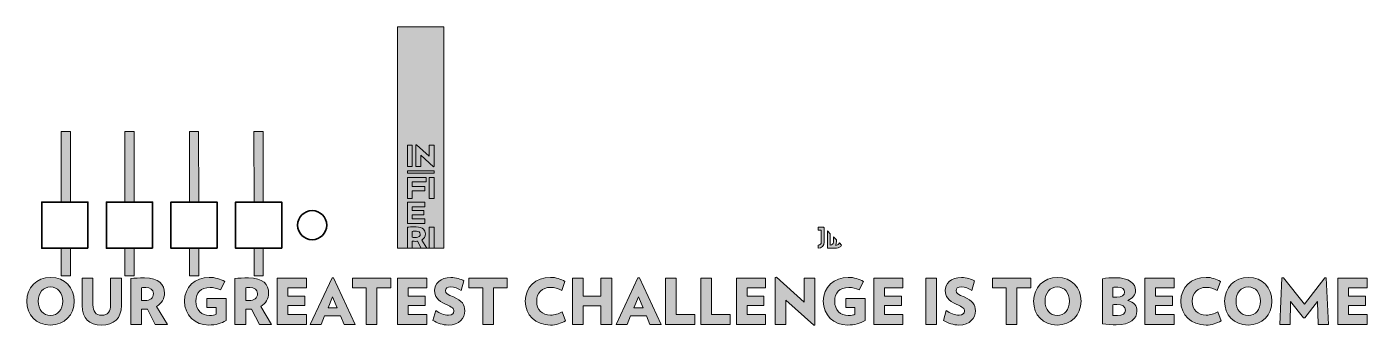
# Model space of a CAD drawing. Header units: inches. Extents: x -0.2 to 36.2, y -7.5 to 0.6.
import ezdxf

# ---------------------------------------------------------------- set-up
doc = ezdxf.new("R2010")
doc.units = ezdxf.units.IN
doc.header["$MEASUREMENT"] = 0
doc.layers.add('Layer 1', color=7, linetype='Continuous')

# ---------------------------------------------------------------- blocks, each defined once
blk = doc.blocks.new('block 2')
at = {"layer": 'Layer 1', "true_color": 0xffffff}
h = blk.add_hatch(color=7, dxfattribs=at)
h.dxf.hatch_style = 2
edge = h.paths.add_edge_path()
edge.add_spline(control_points=[(0.479, -7.459), (0.092, -7.459), (-0.156, -7.181), (-0.156, -6.813), (-0.156, -6.444), (0.104, -6.166), (0.491, -6.166), (0.878, -6.166), (1.127, -6.444), (1.127, -6.813), (1.127, -7.181), (0.866, -7.459), (0.479, -7.459)], knot_values=[0, 0, 0, 0, 1, 1, 1, 2, 2, 2, 3, 3, 3, 4, 4, 4, 4], degree=3, periodic=1)
edge = h.paths.add_edge_path()
edge.add_spline(control_points=[(0.485, -6.426), (0.286, -6.426), (0.153, -6.588), (0.153, -6.813), (0.153, -7.037), (0.286, -7.201), (0.485, -7.201), (0.683, -7.201), (0.816, -7.037), (0.816, -6.813), (0.816, -6.588), (0.683, -6.426), (0.485, -6.426)], knot_values=[0, 0, 0, 0, 1, 1, 1, 2, 2, 2, 3, 3, 3, 4, 4, 4, 4], degree=3, periodic=1)
h = blk.add_hatch(color=7, dxfattribs=at)
h.dxf.hatch_style = 2
edge = h.paths.add_edge_path()
edge.add_spline(control_points=[(5.247, -6.735), (5.247, -6.735), (5.247, -7.333), (5.247, -7.333), (5.109, -7.413), (4.962, -7.459), (4.772, -7.459), (4.405, -7.459), (4.115, -7.196), (4.115, -6.813), (4.115, -6.429), (4.409, -6.166), (4.788, -6.166), (4.952, -6.166), (5.083, -6.209), (5.208, -6.274), (5.208, -6.274), (5.087, -6.508), (5.087, -6.508), (4.998, -6.461), (4.902, -6.438), (4.807, -6.438), (4.557, -6.438), (4.424, -6.593), (4.424, -6.813), (4.424, -7.053), (4.585, -7.201), (4.79, -7.201), (4.882, -7.201), (4.928, -7.191), (4.974, -7.167), (4.974, -7.167), (4.974, -6.982), (4.974, -6.982), (4.974, -6.982), (4.723, -6.982), (4.723, -6.982), (4.723, -6.982), (4.723, -6.735), (4.723, -6.735), (4.723, -6.735), (5.247, -6.735), (5.247, -6.735)], knot_values=[0, 0, 0, 0, 1, 1, 1, 2, 2, 2, 3, 3, 3, 4, 4, 4, 5, 5, 5, 6, 6, 6, 7, 7, 7, 8, 8, 8, 9, 9, 9, 10, 10, 10, 11, 11, 11, 12, 12, 12, 13, 13, 13, 14, 14, 14, 14], degree=3, periodic=1)
h = blk.add_hatch(color=7, dxfattribs=at)
h.dxf.hatch_style = 2
edge = h.paths.add_edge_path()
edge.add_spline(control_points=[(11.262, -7.459), (11.121, -7.459), (10.95, -7.403), (10.84, -7.331), (10.84, -7.331), (10.921, -7.068), (10.921, -7.068), (11.021, -7.141), (11.153, -7.189), (11.271, -7.189), (11.373, -7.189), (11.413, -7.141), (11.413, -7.08), (11.413, -7.015), (11.38, -6.971), (11.189, -6.894), (10.968, -6.805), (10.892, -6.677), (10.892, -6.526), (10.892, -6.344), (11.04, -6.166), (11.332, -6.166), (11.469, -6.166), (11.609, -6.214), (11.683, -6.263), (11.683, -6.263), (11.609, -6.523), (11.609, -6.523), (11.537, -6.473), (11.421, -6.42), (11.332, -6.42), (11.226, -6.42), (11.184, -6.47), (11.184, -6.521), (11.184, -6.603), (11.247, -6.631), (11.404, -6.697), (11.638, -6.796), (11.708, -6.909), (11.708, -7.07), (11.708, -7.269), (11.563, -7.459), (11.262, -7.459)], knot_values=[0, 0, 0, 0, 1, 1, 1, 2, 2, 2, 3, 3, 3, 4, 4, 4, 5, 5, 5, 6, 6, 6, 7, 7, 7, 8, 8, 8, 9, 9, 9, 10, 10, 10, 11, 11, 11, 12, 12, 12, 13, 13, 13, 14, 14, 14, 14], degree=3, periodic=1)
h = blk.add_hatch(color=7, dxfattribs=at)
h.dxf.hatch_style = 2
edge = h.paths.add_edge_path()
edge.add_spline(control_points=[(14.031, -7.459), (13.623, -7.459), (13.346, -7.184), (13.346, -6.813), (13.346, -6.441), (13.623, -6.166), (14.031, -6.166), (14.177, -6.166), (14.31, -6.209), (14.423, -6.275), (14.423, -6.275), (14.334, -6.521), (14.334, -6.521), (14.242, -6.47), (14.137, -6.438), (14.035, -6.438), (13.801, -6.438), (13.656, -6.581), (13.656, -6.813), (13.656, -7.046), (13.801, -7.189), (14.035, -7.189), (14.137, -7.189), (14.254, -7.155), (14.348, -7.097), (14.348, -7.097), (14.435, -7.343), (14.435, -7.343), (14.325, -7.415), (14.175, -7.459), (14.031, -7.459)], knot_values=[0, 0, 0, 0, 1, 1, 1, 2, 2, 2, 3, 3, 3, 4, 4, 4, 5, 5, 5, 6, 6, 6, 7, 7, 7, 8, 8, 8, 9, 9, 9, 10, 10, 10, 10], degree=3, periodic=1)
h = blk.add_hatch(color=7, dxfattribs=at)
h.dxf.hatch_style = 2
h.paths.add_polyline_path([(21.16, -7.463), (20.405, -6.784), (20.405, -7.439), (20.115, -7.439), (20.115, -6.169), (20.154, -6.162), (20.899, -6.836), (20.899, -6.186), (21.189, -6.186), (21.189, -7.457)])
h = blk.add_hatch(color=7, dxfattribs=at)
h.dxf.hatch_style = 2
edge = h.paths.add_edge_path()
edge.add_spline(control_points=[(22.553, -6.735), (22.553, -6.735), (22.553, -7.333), (22.553, -7.333), (22.414, -7.413), (22.267, -7.459), (22.078, -7.459), (21.71, -7.459), (21.42, -7.196), (21.42, -6.813), (21.42, -6.429), (21.714, -6.166), (22.093, -6.166), (22.257, -6.166), (22.389, -6.209), (22.513, -6.274), (22.513, -6.274), (22.392, -6.508), (22.392, -6.508), (22.303, -6.461), (22.208, -6.438), (22.112, -6.438), (21.862, -6.438), (21.729, -6.593), (21.729, -6.813), (21.729, -7.053), (21.89, -7.201), (22.095, -7.201), (22.187, -7.201), (22.233, -7.191), (22.279, -7.167), (22.279, -7.167), (22.279, -6.982), (22.279, -6.982), (22.279, -6.982), (22.028, -6.982), (22.028, -6.982), (22.028, -6.982), (22.028, -6.735), (22.028, -6.735), (22.028, -6.735), (22.553, -6.735), (22.553, -6.735)], knot_values=[0, 0, 0, 0, 1, 1, 1, 2, 2, 2, 3, 3, 3, 4, 4, 4, 5, 5, 5, 6, 6, 6, 7, 7, 7, 8, 8, 8, 9, 9, 9, 10, 10, 10, 11, 11, 11, 12, 12, 12, 13, 13, 13, 14, 14, 14, 14], degree=3, periodic=1)
h = blk.add_hatch(color=7, dxfattribs=at)
h.dxf.hatch_style = 2
edge = h.paths.add_edge_path()
edge.add_spline(control_points=[(25.095, -7.459), (24.953, -7.459), (24.782, -7.403), (24.673, -7.331), (24.673, -7.331), (24.753, -7.068), (24.753, -7.068), (24.854, -7.141), (24.985, -7.189), (25.103, -7.189), (25.206, -7.189), (25.245, -7.141), (25.245, -7.08), (25.245, -7.015), (25.212, -6.971), (25.021, -6.894), (24.801, -6.805), (24.724, -6.677), (24.724, -6.526), (24.724, -6.344), (24.872, -6.166), (25.165, -6.166), (25.301, -6.166), (25.441, -6.214), (25.515, -6.263), (25.515, -6.263), (25.441, -6.523), (25.441, -6.523), (25.37, -6.473), (25.253, -6.42), (25.165, -6.42), (25.059, -6.42), (25.016, -6.47), (25.016, -6.521), (25.016, -6.603), (25.079, -6.631), (25.236, -6.697), (25.47, -6.796), (25.54, -6.909), (25.54, -7.07), (25.54, -7.269), (25.395, -7.459), (25.095, -7.459)], knot_values=[0, 0, 0, 0, 1, 1, 1, 2, 2, 2, 3, 3, 3, 4, 4, 4, 5, 5, 5, 6, 6, 6, 7, 7, 7, 8, 8, 8, 9, 9, 9, 10, 10, 10, 11, 11, 11, 12, 12, 12, 13, 13, 13, 14, 14, 14, 14], degree=3, periodic=1)
h = blk.add_hatch(color=7, dxfattribs=at)
h.dxf.hatch_style = 2
edge = h.paths.add_edge_path()
edge.add_spline(control_points=[(27.754, -7.459), (27.367, -7.459), (27.119, -7.181), (27.119, -6.813), (27.119, -6.444), (27.379, -6.166), (27.766, -6.166), (28.152, -6.166), (28.402, -6.444), (28.402, -6.813), (28.402, -7.181), (28.14, -7.459), (27.754, -7.459)], knot_values=[0, 0, 0, 0, 1, 1, 1, 2, 2, 2, 3, 3, 3, 4, 4, 4, 4], degree=3, periodic=1)
edge = h.paths.add_edge_path()
edge.add_spline(control_points=[(27.76, -6.426), (27.561, -6.426), (27.428, -6.588), (27.428, -6.813), (27.428, -7.037), (27.561, -7.201), (27.76, -7.201), (27.958, -7.201), (28.091, -7.037), (28.091, -6.813), (28.091, -6.588), (27.958, -6.426), (27.76, -6.426)], knot_values=[0, 0, 0, 0, 1, 1, 1, 2, 2, 2, 3, 3, 3, 4, 4, 4, 4], degree=3, periodic=1)
h = blk.add_hatch(color=7, dxfattribs=at)
h.dxf.hatch_style = 2
edge = h.paths.add_edge_path()
edge.add_spline(control_points=[(31.791, -7.459), (31.383, -7.459), (31.106, -7.184), (31.106, -6.813), (31.106, -6.441), (31.383, -6.166), (31.791, -6.166), (31.936, -6.166), (32.07, -6.209), (32.182, -6.275), (32.182, -6.275), (32.094, -6.521), (32.094, -6.521), (32.001, -6.47), (31.897, -6.438), (31.795, -6.438), (31.561, -6.438), (31.415, -6.581), (31.415, -6.813), (31.415, -7.046), (31.561, -7.189), (31.795, -7.189), (31.897, -7.189), (32.013, -7.155), (32.107, -7.097), (32.107, -7.097), (32.194, -7.343), (32.194, -7.343), (32.085, -7.415), (31.935, -7.459), (31.791, -7.459)], knot_values=[0, 0, 0, 0, 1, 1, 1, 2, 2, 2, 3, 3, 3, 4, 4, 4, 5, 5, 5, 6, 6, 6, 7, 7, 7, 8, 8, 8, 9, 9, 9, 10, 10, 10, 10], degree=3, periodic=1)
h = blk.add_hatch(color=7, dxfattribs=at)
h.dxf.hatch_style = 2
edge = h.paths.add_edge_path()
edge.add_spline(control_points=[(32.927, -7.459), (32.539, -7.459), (32.292, -7.181), (32.292, -6.813), (32.292, -6.444), (32.551, -6.166), (32.939, -6.166), (33.325, -6.166), (33.575, -6.444), (33.575, -6.813), (33.575, -7.181), (33.313, -7.459), (32.927, -7.459)], knot_values=[0, 0, 0, 0, 1, 1, 1, 2, 2, 2, 3, 3, 3, 4, 4, 4, 4], degree=3, periodic=1)
edge = h.paths.add_edge_path()
edge.add_spline(control_points=[(32.932, -6.426), (32.734, -6.426), (32.601, -6.588), (32.601, -6.813), (32.601, -7.037), (32.734, -7.201), (32.932, -7.201), (33.13, -7.201), (33.264, -7.037), (33.264, -6.813), (33.264, -6.588), (33.13, -6.426), (32.932, -6.426)], knot_values=[0, 0, 0, 0, 1, 1, 1, 2, 2, 2, 3, 3, 3, 4, 4, 4, 4], degree=3, periodic=1)
h = blk.add_hatch(color=7, dxfattribs=at)
h.dxf.hatch_style = 2
edge = h.paths.add_edge_path()
edge.add_spline(control_points=[(1.868, -7.459), (1.532, -7.459), (1.344, -7.278), (1.344, -6.93), (1.344, -6.93), (1.344, -6.186), (1.344, -6.186), (1.344, -6.186), (1.634, -6.186), (1.634, -6.186), (1.634, -6.186), (1.634, -6.909), (1.634, -6.909), (1.634, -7.087), (1.709, -7.194), (1.875, -7.194), (2.039, -7.194), (2.114, -7.087), (2.114, -6.909), (2.114, -6.909), (2.114, -6.186), (2.114, -6.186), (2.114, -6.186), (2.405, -6.186), (2.405, -6.186), (2.405, -6.186), (2.405, -6.93), (2.405, -6.93), (2.405, -7.278), (2.205, -7.459), (1.868, -7.459)], knot_values=[0, 0, 0, 0, 1, 1, 1, 2, 2, 2, 3, 3, 3, 4, 4, 4, 5, 5, 5, 6, 6, 6, 7, 7, 7, 8, 8, 8, 9, 9, 9, 10, 10, 10, 10], degree=3, periodic=1)
h = blk.add_hatch(color=7, dxfattribs=at)
h.dxf.hatch_style = 2
edge = h.paths.add_edge_path()
edge.add_spline(control_points=[(3.324, -7.439), (3.324, -7.439), (3.11, -7.03), (3.11, -7.03), (3.093, -7.032), (3.078, -7.032), (3.061, -7.032), (3.018, -7.032), (2.994, -7.03), (2.953, -7.029), (2.953, -7.029), (2.953, -7.439), (2.953, -7.439), (2.953, -7.439), (2.663, -7.439), (2.663, -7.439), (2.663, -7.439), (2.663, -6.198), (2.663, -6.198), (2.769, -6.186), (2.885, -6.178), (3.032, -6.178), (3.421, -6.178), (3.575, -6.364), (3.575, -6.593), (3.575, -6.742), (3.495, -6.875), (3.36, -6.955), (3.36, -6.955), (3.654, -7.439), (3.654, -7.439), (3.654, -7.439), (3.324, -7.439), (3.324, -7.439)], knot_values=[0, 0, 0, 0, 1, 1, 1, 2, 2, 2, 3, 3, 3, 4, 4, 4, 5, 5, 5, 6, 6, 6, 7, 7, 7, 8, 8, 8, 9, 9, 9, 10, 10, 10, 11, 11, 11, 11], degree=3, periodic=1)
edge = h.paths.add_edge_path()
edge.add_spline(control_points=[(3.066, -6.438), (3.021, -6.438), (2.994, -6.439), (2.953, -6.446), (2.953, -6.446), (2.953, -6.791), (2.953, -6.791), (2.991, -6.795), (3.011, -6.796), (3.045, -6.796), (3.184, -6.796), (3.273, -6.73), (3.273, -6.603), (3.273, -6.499), (3.191, -6.438), (3.066, -6.438)], knot_values=[0, 0, 0, 0, 1, 1, 1, 2, 2, 2, 3, 3, 3, 4, 4, 4, 5, 5, 5, 5], degree=3, periodic=1)
h = blk.add_hatch(color=7, dxfattribs=at)
h.dxf.hatch_style = 2
edge = h.paths.add_edge_path()
edge.add_spline(control_points=[(6.144, -7.439), (6.144, -7.439), (5.931, -7.03), (5.931, -7.03), (5.914, -7.032), (5.898, -7.032), (5.881, -7.032), (5.838, -7.032), (5.814, -7.03), (5.773, -7.029), (5.773, -7.029), (5.773, -7.439), (5.773, -7.439), (5.773, -7.439), (5.483, -7.439), (5.483, -7.439), (5.483, -7.439), (5.483, -6.198), (5.483, -6.198), (5.589, -6.186), (5.705, -6.178), (5.852, -6.178), (6.242, -6.178), (6.395, -6.364), (6.395, -6.593), (6.395, -6.742), (6.315, -6.875), (6.18, -6.955), (6.18, -6.955), (6.474, -7.439), (6.474, -7.439), (6.474, -7.439), (6.144, -7.439), (6.144, -7.439)], knot_values=[0, 0, 0, 0, 1, 1, 1, 2, 2, 2, 3, 3, 3, 4, 4, 4, 5, 5, 5, 6, 6, 6, 7, 7, 7, 8, 8, 8, 9, 9, 9, 10, 10, 10, 11, 11, 11, 11], degree=3, periodic=1)
edge = h.paths.add_edge_path()
edge.add_spline(control_points=[(5.886, -6.438), (5.842, -6.438), (5.814, -6.439), (5.773, -6.446), (5.773, -6.446), (5.773, -6.791), (5.773, -6.791), (5.811, -6.795), (5.832, -6.796), (5.866, -6.796), (6.004, -6.796), (6.093, -6.73), (6.093, -6.603), (6.093, -6.499), (6.011, -6.438), (5.886, -6.438)], knot_values=[0, 0, 0, 0, 1, 1, 1, 2, 2, 2, 3, 3, 3, 4, 4, 4, 5, 5, 5, 5], degree=3, periodic=1)
h = blk.add_hatch(color=7, dxfattribs=at)
h.dxf.hatch_style = 2
h.paths.add_polyline_path([(6.628, -7.439), (6.628, -6.186), (7.42, -6.186), (7.42, -6.453), (6.918, -6.453), (6.918, -6.677), (7.376, -6.677), (7.376, -6.93), (6.918, -6.93), (6.918, -7.174), (7.42, -7.174), (7.42, -7.439)])
h = blk.add_hatch(color=7, dxfattribs=at)
h.dxf.hatch_style = 2
h.paths.add_polyline_path([(8.438, -7.439), (8.345, -7.211), (7.912, -7.211), (7.818, -7.439), (7.523, -7.439), (8.112, -6.176), (8.151, -6.176), (8.741, -7.439)])
h.paths.add_polyline_path([(8.129, -6.689), (8.005, -6.989), (8.252, -6.989)])
h = blk.add_hatch(color=7, dxfattribs=at)
h.dxf.hatch_style = 2
h.paths.add_polyline_path([(9.33, -6.453), (9.33, -7.439), (9.04, -7.439), (9.04, -6.453), (8.664, -6.453), (8.664, -6.186), (9.706, -6.186), (9.706, -6.453)])
h = blk.add_hatch(color=7, dxfattribs=at)
h.dxf.hatch_style = 2
h.paths.add_polyline_path([(9.885, -7.439), (9.885, -6.186), (10.678, -6.186), (10.678, -6.453), (10.176, -6.453), (10.176, -6.677), (10.634, -6.677), (10.634, -6.93), (10.176, -6.93), (10.176, -7.174), (10.678, -7.174), (10.678, -7.439)])
h = blk.add_hatch(color=7, dxfattribs=at)
h.dxf.hatch_style = 2
h.paths.add_polyline_path([(12.484, -6.453), (12.484, -7.439), (12.193, -7.439), (12.193, -6.453), (11.818, -6.453), (11.818, -6.186), (12.86, -6.186), (12.86, -6.453)])
h = blk.add_hatch(color=7, dxfattribs=at)
h.dxf.hatch_style = 2
h.paths.add_polyline_path([(15.398, -7.439), (15.398, -6.936), (14.916, -6.936), (14.916, -7.439), (14.626, -7.439), (14.626, -6.186), (14.916, -6.186), (14.916, -6.677), (15.398, -6.677), (15.398, -6.186), (15.689, -6.186), (15.689, -7.439)])
h = blk.add_hatch(color=7, dxfattribs=at)
h.dxf.hatch_style = 2
h.paths.add_polyline_path([(16.724, -7.439), (16.63, -7.211), (16.198, -7.211), (16.104, -7.439), (15.808, -7.439), (16.398, -6.176), (16.437, -6.176), (17.026, -7.439)])
h.paths.add_polyline_path([(16.415, -6.689), (16.29, -6.989), (16.538, -6.989)])
h = blk.add_hatch(color=7, dxfattribs=at)
h.dxf.hatch_style = 2
h.paths.add_polyline_path([(17.146, -7.439), (17.146, -6.186), (17.436, -6.186), (17.436, -7.174), (17.938, -7.174), (17.938, -7.439)])
h = blk.add_hatch(color=7, dxfattribs=at)
h.dxf.hatch_style = 2
h.paths.add_polyline_path([(18.106, -7.439), (18.106, -6.186), (18.396, -6.186), (18.396, -7.174), (18.899, -7.174), (18.899, -7.439)])
h = blk.add_hatch(color=7, dxfattribs=at)
h.dxf.hatch_style = 2
h.paths.add_polyline_path([(19.066, -7.439), (19.066, -6.186), (19.859, -6.186), (19.859, -6.453), (19.356, -6.453), (19.356, -6.677), (19.814, -6.677), (19.814, -6.93), (19.356, -6.93), (19.356, -7.174), (19.859, -7.174), (19.859, -7.439)])
h = blk.add_hatch(color=7, dxfattribs=at)
h.dxf.hatch_style = 2
h.paths.add_polyline_path([(22.787, -7.439), (22.787, -6.186), (23.579, -6.186), (23.579, -6.453), (23.077, -6.453), (23.077, -6.677), (23.535, -6.677), (23.535, -6.93), (23.077, -6.93), (23.077, -7.174), (23.579, -7.174), (23.579, -7.439)])
h = blk.add_hatch(color=7, dxfattribs=at)
h.dxf.hatch_style = 2
h.paths.add_polyline_path([(24.194, -7.439), (24.194, -6.186), (24.485, -6.186), (24.485, -7.439)])
h = blk.add_hatch(color=7, dxfattribs=at)
h.dxf.hatch_style = 2
h.paths.add_polyline_path([(26.666, -6.453), (26.666, -7.439), (26.376, -7.439), (26.376, -6.453), (26, -6.453), (26, -6.186), (27.042, -6.186), (27.042, -6.453)])
h = blk.add_hatch(color=7, dxfattribs=at)
h.dxf.hatch_style = 2
edge = h.paths.add_edge_path()
edge.add_spline(control_points=[(29.357, -7.451), (29.247, -7.451), (29.106, -7.44), (28.983, -7.425), (28.983, -7.425), (28.983, -6.202), (28.983, -6.202), (29.073, -6.188), (29.23, -6.174), (29.333, -6.174), (29.697, -6.174), (29.881, -6.337), (29.881, -6.511), (29.881, -6.643), (29.808, -6.731), (29.666, -6.789), (29.837, -6.841), (29.917, -6.94), (29.917, -7.083), (29.917, -7.278), (29.733, -7.451), (29.357, -7.451)], knot_values=[0, 0, 0, 0, 1, 1, 1, 2, 2, 2, 3, 3, 3, 4, 4, 4, 5, 5, 5, 6, 6, 6, 7, 7, 7, 7], degree=3, periodic=1)
edge = h.paths.add_edge_path()
edge.add_spline(control_points=[(29.396, -6.427), (29.343, -6.427), (29.306, -6.432), (29.265, -6.439), (29.265, -6.439), (29.265, -6.701), (29.265, -6.701), (29.297, -6.704), (29.319, -6.706), (29.372, -6.706), (29.512, -6.706), (29.582, -6.654), (29.582, -6.564), (29.582, -6.489), (29.519, -6.427), (29.396, -6.427)], knot_values=[0, 0, 0, 0, 1, 1, 1, 2, 2, 2, 3, 3, 3, 4, 4, 4, 5, 5, 5, 5], degree=3, periodic=1)
edge = h.paths.add_edge_path()
edge.add_spline(control_points=[(29.374, -6.902), (29.329, -6.902), (29.294, -6.904), (29.265, -6.907), (29.265, -6.907), (29.265, -7.198), (29.265, -7.198), (29.306, -7.201), (29.328, -7.203), (29.386, -7.203), (29.533, -7.203), (29.603, -7.146), (29.603, -7.053), (29.603, -6.957), (29.528, -6.902), (29.374, -6.902)], knot_values=[0, 0, 0, 0, 1, 1, 1, 2, 2, 2, 3, 3, 3, 4, 4, 4, 5, 5, 5, 5], degree=3, periodic=1)
h = blk.add_hatch(color=7, dxfattribs=at)
h.dxf.hatch_style = 2
h.paths.add_polyline_path([(30.134, -7.439), (30.134, -6.186), (30.927, -6.186), (30.927, -6.453), (30.424, -6.453), (30.424, -6.677), (30.882, -6.677), (30.882, -6.93), (30.424, -6.93), (30.424, -7.174), (30.927, -7.174), (30.927, -7.439)])
h = blk.add_hatch(color=7, dxfattribs=at)
h.dxf.hatch_style = 2
h.paths.add_polyline_path([(34.823, -7.439), (34.808, -6.824), (34.461, -7.263), (34.431, -7.263), (34.08, -6.824), (34.068, -7.439), (33.788, -7.439), (33.846, -6.178), (33.886, -6.174), (34.453, -6.89), (35.006, -6.174), (35.046, -6.178), (35.105, -7.439)])
h = blk.add_hatch(color=7, dxfattribs=at)
h.dxf.hatch_style = 2
h.paths.add_polyline_path([(35.362, -7.439), (35.362, -6.186), (36.154, -6.186), (36.154, -6.453), (35.652, -6.453), (35.652, -6.677), (36.11, -6.677), (36.11, -6.93), (35.652, -6.93), (35.652, -7.174), (36.154, -7.174), (36.154, -7.439)])
at = {"layer": 'Layer 1', "lineweight": 0}
for points in [[(21.16, -7.463), (20.405, -6.784), (20.405, -7.439), (20.115, -7.439), (20.115, -6.169), (20.154, -6.162), (20.899, -6.836), (20.899, -6.186), (21.189, -6.186), (21.189, -7.457), (21.16, -7.463)], [(6.628, -7.439), (6.628, -6.186), (7.42, -6.186), (7.42, -6.453), (6.918, -6.453), (6.918, -6.677), (7.376, -6.677), (7.376, -6.93), (6.918, -6.93), (6.918, -7.174), (7.42, -7.174), (7.42, -7.439), (6.628, -7.439)], [(8.438, -7.439), (8.345, -7.211), (7.912, -7.211), (7.818, -7.439), (7.523, -7.439), (8.112, -6.176), (8.151, -6.176), (8.741, -7.439), (8.438, -7.439)], [(9.33, -6.453), (9.33, -7.439), (9.04, -7.439), (9.04, -6.453), (8.664, -6.453), (8.664, -6.186), (9.706, -6.186), (9.706, -6.453), (9.33, -6.453)], [(9.885, -7.439), (9.885, -6.186), (10.678, -6.186), (10.678, -6.453), (10.176, -6.453), (10.176, -6.677), (10.634, -6.677), (10.634, -6.93), (10.176, -6.93), (10.176, -7.174), (10.678, -7.174), (10.678, -7.439), (9.885, -7.439)], [(12.484, -6.453), (12.484, -7.439), (12.193, -7.439), (12.193, -6.453), (11.818, -6.453), (11.818, -6.186), (12.86, -6.186), (12.86, -6.453), (12.484, -6.453)], [(15.398, -7.439), (15.398, -6.936), (14.916, -6.936), (14.916, -7.439), (14.626, -7.439), (14.626, -6.186), (14.916, -6.186), (14.916, -6.677), (15.398, -6.677), (15.398, -6.186), (15.689, -6.186), (15.689, -7.439), (15.398, -7.439)], [(16.724, -7.439), (16.63, -7.211), (16.198, -7.211), (16.104, -7.439), (15.808, -7.439), (16.398, -6.176), (16.437, -6.176), (17.026, -7.439), (16.724, -7.439)], [(17.146, -7.439), (17.146, -6.186), (17.436, -6.186), (17.436, -7.174), (17.938, -7.174), (17.938, -7.439), (17.146, -7.439)], [(18.106, -7.439), (18.106, -6.186), (18.396, -6.186), (18.396, -7.174), (18.899, -7.174), (18.899, -7.439), (18.106, -7.439)], [(19.066, -7.439), (19.066, -6.186), (19.859, -6.186), (19.859, -6.453), (19.356, -6.453), (19.356, -6.677), (19.814, -6.677), (19.814, -6.93), (19.356, -6.93), (19.356, -7.174), (19.859, -7.174), (19.859, -7.439), (19.066, -7.439)], [(22.787, -7.439), (22.787, -6.186), (23.579, -6.186), (23.579, -6.453), (23.077, -6.453), (23.077, -6.677), (23.535, -6.677), (23.535, -6.93), (23.077, -6.93), (23.077, -7.174), (23.579, -7.174), (23.579, -7.439), (22.787, -7.439)], [(24.194, -7.439), (24.194, -6.186), (24.485, -6.186), (24.485, -7.439), (24.194, -7.439)], [(26.666, -6.453), (26.666, -7.439), (26.376, -7.439), (26.376, -6.453), (26, -6.453), (26, -6.186), (27.042, -6.186), (27.042, -6.453), (26.666, -6.453)], [(30.134, -7.439), (30.134, -6.186), (30.927, -6.186), (30.927, -6.453), (30.424, -6.453), (30.424, -6.677), (30.882, -6.677), (30.882, -6.93), (30.424, -6.93), (30.424, -7.174), (30.927, -7.174), (30.927, -7.439), (30.134, -7.439)], [(34.823, -7.439), (34.808, -6.824), (34.461, -7.263), (34.431, -7.263), (34.08, -6.824), (34.068, -7.439), (33.788, -7.439), (33.846, -6.178), (33.886, -6.174), (34.453, -6.89), (35.006, -6.174), (35.046, -6.178), (35.105, -7.439), (34.823, -7.439)], [(35.362, -7.439), (35.362, -6.186), (36.154, -6.186), (36.154, -6.453), (35.652, -6.453), (35.652, -6.677), (36.11, -6.677), (36.11, -6.93), (35.652, -6.93), (35.652, -7.174), (36.154, -7.174), (36.154, -7.439), (35.362, -7.439)], [(8.129, -6.689), (8.005, -6.989), (8.252, -6.989), (8.129, -6.689)], [(16.415, -6.689), (16.29, -6.989), (16.538, -6.989), (16.415, -6.689)]]:
    blk.add_lwpolyline(points, dxfattribs=at)
for points, knots in [([(0.479, -7.459), (0.092, -7.459), (-0.156, -7.181), (-0.156, -6.813), (-0.156, -6.444), (0.104, -6.166), (0.491, -6.166), (0.878, -6.166), (1.127, -6.444), (1.127, -6.813), (1.127, -7.181), (0.866, -7.459), (0.479, -7.459)], [0, 0, 0, 0, 1, 1, 1, 2, 2, 2, 3, 3, 3, 4, 4, 4, 4]), ([(5.247, -6.735), (5.247, -6.735), (5.247, -7.333), (5.247, -7.333), (5.109, -7.413), (4.962, -7.459), (4.772, -7.459), (4.405, -7.459), (4.115, -7.196), (4.115, -6.813), (4.115, -6.429), (4.409, -6.166), (4.788, -6.166), (4.952, -6.166), (5.083, -6.209), (5.208, -6.274), (5.208, -6.274), (5.087, -6.508), (5.087, -6.508), (4.998, -6.461), (4.902, -6.438), (4.807, -6.438), (4.557, -6.438), (4.424, -6.593), (4.424, -6.813), (4.424, -7.053), (4.585, -7.201), (4.79, -7.201), (4.882, -7.201), (4.928, -7.191), (4.974, -7.167), (4.974, -7.167), (4.974, -6.982), (4.974, -6.982), (4.974, -6.982), (4.723, -6.982), (4.723, -6.982), (4.723, -6.982), (4.723, -6.735), (4.723, -6.735), (4.723, -6.735), (5.247, -6.735), (5.247, -6.735)], [0, 0, 0, 0, 1, 1, 1, 2, 2, 2, 3, 3, 3, 4, 4, 4, 5, 5, 5, 6, 6, 6, 7, 7, 7, 8, 8, 8, 9, 9, 9, 10, 10, 10, 11, 11, 11, 12, 12, 12, 13, 13, 13, 14, 14, 14, 14]), ([(11.262, -7.459), (11.121, -7.459), (10.95, -7.403), (10.84, -7.331), (10.84, -7.331), (10.921, -7.068), (10.921, -7.068), (11.021, -7.141), (11.153, -7.189), (11.271, -7.189), (11.373, -7.189), (11.413, -7.141), (11.413, -7.08), (11.413, -7.015), (11.38, -6.971), (11.189, -6.894), (10.968, -6.805), (10.892, -6.677), (10.892, -6.526), (10.892, -6.344), (11.04, -6.166), (11.332, -6.166), (11.469, -6.166), (11.609, -6.214), (11.683, -6.263), (11.683, -6.263), (11.609, -6.523), (11.609, -6.523), (11.537, -6.473), (11.421, -6.42), (11.332, -6.42), (11.226, -6.42), (11.184, -6.47), (11.184, -6.521), (11.184, -6.603), (11.247, -6.631), (11.404, -6.697), (11.638, -6.796), (11.708, -6.909), (11.708, -7.07), (11.708, -7.269), (11.563, -7.459), (11.262, -7.459)], [0, 0, 0, 0, 1, 1, 1, 2, 2, 2, 3, 3, 3, 4, 4, 4, 5, 5, 5, 6, 6, 6, 7, 7, 7, 8, 8, 8, 9, 9, 9, 10, 10, 10, 11, 11, 11, 12, 12, 12, 13, 13, 13, 14, 14, 14, 14]), ([(14.031, -7.459), (13.623, -7.459), (13.346, -7.184), (13.346, -6.813), (13.346, -6.441), (13.623, -6.166), (14.031, -6.166), (14.177, -6.166), (14.31, -6.209), (14.423, -6.275), (14.423, -6.275), (14.334, -6.521), (14.334, -6.521), (14.242, -6.47), (14.137, -6.438), (14.035, -6.438), (13.801, -6.438), (13.656, -6.581), (13.656, -6.813), (13.656, -7.046), (13.801, -7.189), (14.035, -7.189), (14.137, -7.189), (14.254, -7.155), (14.348, -7.097), (14.348, -7.097), (14.435, -7.343), (14.435, -7.343), (14.325, -7.415), (14.175, -7.459), (14.031, -7.459)], [0, 0, 0, 0, 1, 1, 1, 2, 2, 2, 3, 3, 3, 4, 4, 4, 5, 5, 5, 6, 6, 6, 7, 7, 7, 8, 8, 8, 9, 9, 9, 10, 10, 10, 10]), ([(22.553, -6.735), (22.553, -6.735), (22.553, -7.333), (22.553, -7.333), (22.414, -7.413), (22.267, -7.459), (22.078, -7.459), (21.71, -7.459), (21.42, -7.196), (21.42, -6.813), (21.42, -6.429), (21.714, -6.166), (22.093, -6.166), (22.257, -6.166), (22.389, -6.209), (22.513, -6.274), (22.513, -6.274), (22.392, -6.508), (22.392, -6.508), (22.303, -6.461), (22.208, -6.438), (22.112, -6.438), (21.862, -6.438), (21.729, -6.593), (21.729, -6.813), (21.729, -7.053), (21.89, -7.201), (22.095, -7.201), (22.187, -7.201), (22.233, -7.191), (22.279, -7.167), (22.279, -7.167), (22.279, -6.982), (22.279, -6.982), (22.279, -6.982), (22.028, -6.982), (22.028, -6.982), (22.028, -6.982), (22.028, -6.735), (22.028, -6.735), (22.028, -6.735), (22.553, -6.735), (22.553, -6.735)], [0, 0, 0, 0, 1, 1, 1, 2, 2, 2, 3, 3, 3, 4, 4, 4, 5, 5, 5, 6, 6, 6, 7, 7, 7, 8, 8, 8, 9, 9, 9, 10, 10, 10, 11, 11, 11, 12, 12, 12, 13, 13, 13, 14, 14, 14, 14]), ([(25.095, -7.459), (24.953, -7.459), (24.782, -7.403), (24.673, -7.331), (24.673, -7.331), (24.753, -7.068), (24.753, -7.068), (24.854, -7.141), (24.985, -7.189), (25.103, -7.189), (25.206, -7.189), (25.245, -7.141), (25.245, -7.08), (25.245, -7.015), (25.212, -6.971), (25.021, -6.894), (24.801, -6.805), (24.724, -6.677), (24.724, -6.526), (24.724, -6.344), (24.872, -6.166), (25.165, -6.166), (25.301, -6.166), (25.441, -6.214), (25.515, -6.263), (25.515, -6.263), (25.441, -6.523), (25.441, -6.523), (25.37, -6.473), (25.253, -6.42), (25.165, -6.42), (25.059, -6.42), (25.016, -6.47), (25.016, -6.521), (25.016, -6.603), (25.079, -6.631), (25.236, -6.697), (25.47, -6.796), (25.54, -6.909), (25.54, -7.07), (25.54, -7.269), (25.395, -7.459), (25.095, -7.459)], [0, 0, 0, 0, 1, 1, 1, 2, 2, 2, 3, 3, 3, 4, 4, 4, 5, 5, 5, 6, 6, 6, 7, 7, 7, 8, 8, 8, 9, 9, 9, 10, 10, 10, 11, 11, 11, 12, 12, 12, 13, 13, 13, 14, 14, 14, 14]), ([(27.754, -7.459), (27.367, -7.459), (27.119, -7.181), (27.119, -6.813), (27.119, -6.444), (27.379, -6.166), (27.766, -6.166), (28.152, -6.166), (28.402, -6.444), (28.402, -6.813), (28.402, -7.181), (28.14, -7.459), (27.754, -7.459)], [0, 0, 0, 0, 1, 1, 1, 2, 2, 2, 3, 3, 3, 4, 4, 4, 4]), ([(31.791, -7.459), (31.383, -7.459), (31.106, -7.184), (31.106, -6.813), (31.106, -6.441), (31.383, -6.166), (31.791, -6.166), (31.936, -6.166), (32.07, -6.209), (32.182, -6.275), (32.182, -6.275), (32.094, -6.521), (32.094, -6.521), (32.001, -6.47), (31.897, -6.438), (31.795, -6.438), (31.561, -6.438), (31.415, -6.581), (31.415, -6.813), (31.415, -7.046), (31.561, -7.189), (31.795, -7.189), (31.897, -7.189), (32.013, -7.155), (32.107, -7.097), (32.107, -7.097), (32.194, -7.343), (32.194, -7.343), (32.085, -7.415), (31.935, -7.459), (31.791, -7.459)], [0, 0, 0, 0, 1, 1, 1, 2, 2, 2, 3, 3, 3, 4, 4, 4, 5, 5, 5, 6, 6, 6, 7, 7, 7, 8, 8, 8, 9, 9, 9, 10, 10, 10, 10]), ([(32.927, -7.459), (32.539, -7.459), (32.292, -7.181), (32.292, -6.813), (32.292, -6.444), (32.551, -6.166), (32.939, -6.166), (33.325, -6.166), (33.575, -6.444), (33.575, -6.813), (33.575, -7.181), (33.313, -7.459), (32.927, -7.459)], [0, 0, 0, 0, 1, 1, 1, 2, 2, 2, 3, 3, 3, 4, 4, 4, 4]), ([(0.485, -6.426), (0.286, -6.426), (0.153, -6.588), (0.153, -6.813), (0.153, -7.037), (0.286, -7.201), (0.485, -7.201), (0.683, -7.201), (0.816, -7.037), (0.816, -6.813), (0.816, -6.588), (0.683, -6.426), (0.485, -6.426)], [0, 0, 0, 0, 1, 1, 1, 2, 2, 2, 3, 3, 3, 4, 4, 4, 4]), ([(1.868, -7.459), (1.532, -7.459), (1.344, -7.278), (1.344, -6.93), (1.344, -6.93), (1.344, -6.186), (1.344, -6.186), (1.344, -6.186), (1.634, -6.186), (1.634, -6.186), (1.634, -6.186), (1.634, -6.909), (1.634, -6.909), (1.634, -7.087), (1.709, -7.194), (1.875, -7.194), (2.039, -7.194), (2.114, -7.087), (2.114, -6.909), (2.114, -6.909), (2.114, -6.186), (2.114, -6.186), (2.114, -6.186), (2.405, -6.186), (2.405, -6.186), (2.405, -6.186), (2.405, -6.93), (2.405, -6.93), (2.405, -7.278), (2.205, -7.459), (1.868, -7.459)], [0, 0, 0, 0, 1, 1, 1, 2, 2, 2, 3, 3, 3, 4, 4, 4, 5, 5, 5, 6, 6, 6, 7, 7, 7, 8, 8, 8, 9, 9, 9, 10, 10, 10, 10]), ([(3.324, -7.439), (3.324, -7.439), (3.11, -7.03), (3.11, -7.03), (3.093, -7.032), (3.078, -7.032), (3.061, -7.032), (3.018, -7.032), (2.994, -7.03), (2.953, -7.029), (2.953, -7.029), (2.953, -7.439), (2.953, -7.439), (2.953, -7.439), (2.663, -7.439), (2.663, -7.439), (2.663, -7.439), (2.663, -6.198), (2.663, -6.198), (2.769, -6.186), (2.885, -6.178), (3.032, -6.178), (3.421, -6.178), (3.575, -6.364), (3.575, -6.593), (3.575, -6.742), (3.495, -6.875), (3.36, -6.955), (3.36, -6.955), (3.654, -7.439), (3.654, -7.439), (3.654, -7.439), (3.324, -7.439), (3.324, -7.439)], [0, 0, 0, 0, 1, 1, 1, 2, 2, 2, 3, 3, 3, 4, 4, 4, 5, 5, 5, 6, 6, 6, 7, 7, 7, 8, 8, 8, 9, 9, 9, 10, 10, 10, 11, 11, 11, 11]), ([(3.066, -6.438), (3.021, -6.438), (2.994, -6.439), (2.953, -6.446), (2.953, -6.446), (2.953, -6.791), (2.953, -6.791), (2.991, -6.795), (3.011, -6.796), (3.045, -6.796), (3.184, -6.796), (3.273, -6.73), (3.273, -6.603), (3.273, -6.499), (3.191, -6.438), (3.066, -6.438)], [0, 0, 0, 0, 1, 1, 1, 2, 2, 2, 3, 3, 3, 4, 4, 4, 5, 5, 5, 5]), ([(6.144, -7.439), (6.144, -7.439), (5.931, -7.03), (5.931, -7.03), (5.914, -7.032), (5.898, -7.032), (5.881, -7.032), (5.838, -7.032), (5.814, -7.03), (5.773, -7.029), (5.773, -7.029), (5.773, -7.439), (5.773, -7.439), (5.773, -7.439), (5.483, -7.439), (5.483, -7.439), (5.483, -7.439), (5.483, -6.198), (5.483, -6.198), (5.589, -6.186), (5.705, -6.178), (5.852, -6.178), (6.242, -6.178), (6.395, -6.364), (6.395, -6.593), (6.395, -6.742), (6.315, -6.875), (6.18, -6.955), (6.18, -6.955), (6.474, -7.439), (6.474, -7.439), (6.474, -7.439), (6.144, -7.439), (6.144, -7.439)], [0, 0, 0, 0, 1, 1, 1, 2, 2, 2, 3, 3, 3, 4, 4, 4, 5, 5, 5, 6, 6, 6, 7, 7, 7, 8, 8, 8, 9, 9, 9, 10, 10, 10, 11, 11, 11, 11]), ([(5.886, -6.438), (5.842, -6.438), (5.814, -6.439), (5.773, -6.446), (5.773, -6.446), (5.773, -6.791), (5.773, -6.791), (5.811, -6.795), (5.832, -6.796), (5.866, -6.796), (6.004, -6.796), (6.093, -6.73), (6.093, -6.603), (6.093, -6.499), (6.011, -6.438), (5.886, -6.438)], [0, 0, 0, 0, 1, 1, 1, 2, 2, 2, 3, 3, 3, 4, 4, 4, 5, 5, 5, 5]), ([(27.76, -6.426), (27.561, -6.426), (27.428, -6.588), (27.428, -6.813), (27.428, -7.037), (27.561, -7.201), (27.76, -7.201), (27.958, -7.201), (28.091, -7.037), (28.091, -6.813), (28.091, -6.588), (27.958, -6.426), (27.76, -6.426)], [0, 0, 0, 0, 1, 1, 1, 2, 2, 2, 3, 3, 3, 4, 4, 4, 4]), ([(29.357, -7.451), (29.247, -7.451), (29.106, -7.44), (28.983, -7.425), (28.983, -7.425), (28.983, -6.202), (28.983, -6.202), (29.073, -6.188), (29.23, -6.174), (29.333, -6.174), (29.697, -6.174), (29.881, -6.337), (29.881, -6.511), (29.881, -6.643), (29.808, -6.731), (29.666, -6.789), (29.837, -6.841), (29.917, -6.94), (29.917, -7.083), (29.917, -7.278), (29.733, -7.451), (29.357, -7.451)], [0, 0, 0, 0, 1, 1, 1, 2, 2, 2, 3, 3, 3, 4, 4, 4, 5, 5, 5, 6, 6, 6, 7, 7, 7, 7]), ([(29.396, -6.427), (29.343, -6.427), (29.306, -6.432), (29.265, -6.439), (29.265, -6.439), (29.265, -6.701), (29.265, -6.701), (29.297, -6.704), (29.319, -6.706), (29.372, -6.706), (29.512, -6.706), (29.582, -6.654), (29.582, -6.564), (29.582, -6.489), (29.519, -6.427), (29.396, -6.427)], [0, 0, 0, 0, 1, 1, 1, 2, 2, 2, 3, 3, 3, 4, 4, 4, 5, 5, 5, 5]), ([(32.932, -6.426), (32.734, -6.426), (32.601, -6.588), (32.601, -6.813), (32.601, -7.037), (32.734, -7.201), (32.932, -7.201), (33.13, -7.201), (33.264, -7.037), (33.264, -6.813), (33.264, -6.588), (33.13, -6.426), (32.932, -6.426)], [0, 0, 0, 0, 1, 1, 1, 2, 2, 2, 3, 3, 3, 4, 4, 4, 4]), ([(29.374, -6.902), (29.329, -6.902), (29.294, -6.904), (29.265, -6.907), (29.265, -6.907), (29.265, -7.198), (29.265, -7.198), (29.306, -7.201), (29.328, -7.203), (29.386, -7.203), (29.533, -7.203), (29.603, -7.146), (29.603, -7.053), (29.603, -6.957), (29.528, -6.902), (29.374, -6.902)], [0, 0, 0, 0, 1, 1, 1, 2, 2, 2, 3, 3, 3, 4, 4, 4, 5, 5, 5, 5])]:
    blk.add_open_spline(points, degree=3, knots=knots, dxfattribs=at)
blk = doc.blocks.new('block 3')
at = {"layer": 'Layer 1', "true_color": 0x231f20}
h = blk.add_hatch(color=179, dxfattribs=at)
h.dxf.hatch_style = 2
edge = h.paths.add_edge_path()
edge.add_spline(control_points=[(21.428, -4.803), (21.428, -4.803), (21.366, -4.803), (21.366, -4.803), (21.366, -4.803), (21.284, -4.803), (21.284, -4.803), (21.284, -4.803), (21.284, -4.885), (21.284, -4.885), (21.284, -4.885), (21.366, -4.885), (21.366, -4.885), (21.366, -4.885), (21.366, -4.966), (21.366, -4.966), (21.366, -4.966), (21.366, -5.048), (21.366, -5.048), (21.366, -5.048), (21.366, -5.13), (21.366, -5.13), (21.366, -5.13), (21.366, -5.212), (21.366, -5.212), (21.366, -5.257), (21.329, -5.293), (21.284, -5.293), (21.284, -5.293), (21.284, -5.375), (21.284, -5.375), (21.375, -5.375), (21.448, -5.302), (21.448, -5.212), (21.448, -5.212), (21.448, -5.13), (21.448, -5.13), (21.448, -5.13), (21.448, -5.048), (21.448, -5.048), (21.448, -5.048), (21.448, -4.966), (21.448, -4.966), (21.448, -4.966), (21.448, -4.885), (21.448, -4.885), (21.448, -4.885), (21.448, -4.823), (21.448, -4.823), (21.448, -4.823), (21.428, -4.803), (21.428, -4.803)], knot_values=[0, 0, 0, 0, 1, 1, 1, 2, 2, 2, 3, 3, 3, 4, 4, 4, 5, 5, 5, 6, 6, 6, 7, 7, 7, 8, 8, 8, 9, 9, 9, 10, 10, 10, 11, 11, 11, 12, 12, 12, 13, 13, 13, 14, 14, 14, 15, 15, 15, 16, 16, 16, 17, 17, 17, 17], degree=3, periodic=1)
h = blk.add_hatch(color=179, dxfattribs=at)
h.dxf.hatch_style = 2
edge = h.paths.add_edge_path()
edge.add_spline(control_points=[(21.693, -5.375), (21.693, -5.375), (21.775, -5.375), (21.775, -5.375), (21.836, -5.375), (21.889, -5.341), (21.917, -5.291), (21.917, -5.291), (21.855, -5.229), (21.855, -5.229), (21.847, -5.266), (21.814, -5.293), (21.775, -5.293), (21.775, -5.293), (21.753, -5.293), (21.753, -5.293), (21.767, -5.269), (21.775, -5.241), (21.775, -5.212), (21.775, -5.212), (21.775, -5.149), (21.775, -5.149), (21.775, -5.149), (21.693, -5.067), (21.693, -5.067), (21.693, -5.067), (21.693, -5.089), (21.693, -5.089), (21.693, -5.089), (21.693, -5.13), (21.693, -5.13), (21.693, -5.13), (21.693, -5.212), (21.693, -5.212), (21.693, -5.257), (21.656, -5.293), (21.611, -5.293), (21.611, -5.293), (21.611, -5.212), (21.611, -5.212), (21.611, -5.212), (21.611, -5.13), (21.611, -5.13), (21.611, -5.13), (21.611, -5.048), (21.611, -5.048), (21.611, -5.048), (21.611, -4.985), (21.611, -4.985), (21.611, -4.985), (21.53, -4.904), (21.53, -4.904), (21.53, -4.904), (21.53, -4.935), (21.53, -4.935), (21.53, -4.935), (21.53, -4.966), (21.53, -4.966), (21.53, -4.966), (21.53, -5.048), (21.53, -5.048), (21.53, -5.048), (21.53, -5.089), (21.53, -5.089), (21.53, -5.089), (21.53, -5.13), (21.53, -5.13), (21.53, -5.13), (21.53, -5.212), (21.53, -5.212), (21.53, -5.212), (21.53, -5.293), (21.53, -5.293), (21.53, -5.293), (21.53, -5.293), (21.53, -5.293), (21.53, -5.293), (21.53, -5.375), (21.53, -5.375), (21.53, -5.375), (21.611, -5.375), (21.611, -5.375), (21.611, -5.375), (21.693, -5.375), (21.693, -5.375)], knot_values=[0, 0, 0, 0, 1, 1, 1, 2, 2, 2, 3, 3, 3, 4, 4, 4, 5, 5, 5, 6, 6, 6, 7, 7, 7, 8, 8, 8, 9, 9, 9, 10, 10, 10, 11, 11, 11, 12, 12, 12, 13, 13, 13, 14, 14, 14, 15, 15, 15, 16, 16, 16, 17, 17, 17, 18, 18, 18, 19, 19, 19, 20, 20, 20, 21, 21, 21, 22, 22, 22, 23, 23, 23, 24, 24, 24, 25, 25, 25, 26, 26, 26, 27, 27, 27, 28, 28, 28, 28], degree=3, periodic=1)
at = {"layer": 'Layer 1', "lineweight": 0}
for points, knots in [([(21.428, -4.803), (21.428, -4.803), (21.366, -4.803), (21.366, -4.803), (21.366, -4.803), (21.284, -4.803), (21.284, -4.803), (21.284, -4.803), (21.284, -4.885), (21.284, -4.885), (21.284, -4.885), (21.366, -4.885), (21.366, -4.885), (21.366, -4.885), (21.366, -4.966), (21.366, -4.966), (21.366, -4.966), (21.366, -5.048), (21.366, -5.048), (21.366, -5.048), (21.366, -5.13), (21.366, -5.13), (21.366, -5.13), (21.366, -5.212), (21.366, -5.212), (21.366, -5.257), (21.329, -5.293), (21.284, -5.293), (21.284, -5.293), (21.284, -5.375), (21.284, -5.375), (21.375, -5.375), (21.448, -5.302), (21.448, -5.212), (21.448, -5.212), (21.448, -5.13), (21.448, -5.13), (21.448, -5.13), (21.448, -5.048), (21.448, -5.048), (21.448, -5.048), (21.448, -4.966), (21.448, -4.966), (21.448, -4.966), (21.448, -4.885), (21.448, -4.885), (21.448, -4.885), (21.448, -4.823), (21.448, -4.823), (21.448, -4.823), (21.428, -4.803), (21.428, -4.803)], [0, 0, 0, 0, 1, 1, 1, 2, 2, 2, 3, 3, 3, 4, 4, 4, 5, 5, 5, 6, 6, 6, 7, 7, 7, 8, 8, 8, 9, 9, 9, 10, 10, 10, 11, 11, 11, 12, 12, 12, 13, 13, 13, 14, 14, 14, 15, 15, 15, 16, 16, 16, 17, 17, 17, 17]), ([(21.693, -5.375), (21.693, -5.375), (21.775, -5.375), (21.775, -5.375), (21.836, -5.375), (21.889, -5.341), (21.917, -5.291), (21.917, -5.291), (21.855, -5.229), (21.855, -5.229), (21.847, -5.266), (21.814, -5.293), (21.775, -5.293), (21.775, -5.293), (21.753, -5.293), (21.753, -5.293), (21.767, -5.269), (21.775, -5.241), (21.775, -5.212), (21.775, -5.212), (21.775, -5.149), (21.775, -5.149), (21.775, -5.149), (21.693, -5.067), (21.693, -5.067), (21.693, -5.067), (21.693, -5.089), (21.693, -5.089), (21.693, -5.089), (21.693, -5.13), (21.693, -5.13), (21.693, -5.13), (21.693, -5.212), (21.693, -5.212), (21.693, -5.257), (21.656, -5.293), (21.611, -5.293), (21.611, -5.293), (21.611, -5.212), (21.611, -5.212), (21.611, -5.212), (21.611, -5.13), (21.611, -5.13), (21.611, -5.13), (21.611, -5.048), (21.611, -5.048), (21.611, -5.048), (21.611, -4.985), (21.611, -4.985), (21.611, -4.985), (21.53, -4.904), (21.53, -4.904), (21.53, -4.904), (21.53, -4.935), (21.53, -4.935), (21.53, -4.935), (21.53, -4.966), (21.53, -4.966), (21.53, -4.966), (21.53, -5.048), (21.53, -5.048), (21.53, -5.048), (21.53, -5.089), (21.53, -5.089), (21.53, -5.089), (21.53, -5.13), (21.53, -5.13), (21.53, -5.13), (21.53, -5.212), (21.53, -5.212), (21.53, -5.212), (21.53, -5.293), (21.53, -5.293), (21.53, -5.293), (21.53, -5.293), (21.53, -5.293), (21.53, -5.293), (21.53, -5.375), (21.53, -5.375), (21.53, -5.375), (21.611, -5.375), (21.611, -5.375), (21.611, -5.375), (21.693, -5.375), (21.693, -5.375)], [0, 0, 0, 0, 1, 1, 1, 2, 2, 2, 3, 3, 3, 4, 4, 4, 5, 5, 5, 6, 6, 6, 7, 7, 7, 8, 8, 8, 9, 9, 9, 10, 10, 10, 11, 11, 11, 12, 12, 12, 13, 13, 13, 14, 14, 14, 15, 15, 15, 16, 16, 16, 17, 17, 17, 18, 18, 18, 19, 19, 19, 20, 20, 20, 21, 21, 21, 22, 22, 22, 23, 23, 23, 24, 24, 24, 25, 25, 25, 26, 26, 26, 27, 27, 27, 28, 28, 28, 28])]:
    blk.add_open_spline(points, degree=3, knots=knots, dxfattribs=at)

msp = doc.modelspace()

# ---------------------------------------------------------------- hatches: boundary and pattern name
at = {"layer": 'Layer 1', "true_color": 0xffffff}
h = msp.add_hatch(color=7, dxfattribs=at)
h.dxf.hatch_style = 2
h.paths.add_polyline_path([(11.14, -5.375), (9.89, -5.375), (9.89, 0.626), (11.14, 0.626)])
h = msp.add_hatch(color=7, dxfattribs=at)
h.dxf.hatch_style = 2
h.paths.add_polyline_path([(1.028, -4.125), (0.778, -4.125), (0.776, -2.208), (1.026, -2.208)])
h = msp.add_hatch(color=7, dxfattribs=at)
h.dxf.hatch_style = 2
h.paths.add_polyline_path([(2.75, -4.125), (2.5, -4.125), (2.498, -2.208), (2.748, -2.208)])
h = msp.add_hatch(color=7, dxfattribs=at)
h.dxf.hatch_style = 2
h.paths.add_polyline_path([(4.5, -4.125), (4.25, -4.125), (4.248, -2.208), (4.498, -2.208)])
h = msp.add_hatch(color=7, dxfattribs=at)
h.dxf.hatch_style = 2
h.paths.add_polyline_path([(6.25, -4.125), (6, -4.125), (5.998, -2.208), (6.248, -2.208)])
h = msp.add_hatch(color=7, dxfattribs=at)
h.dxf.hatch_style = 2
h.paths.add_polyline_path([(1.028, -6.125), (0.778, -6.125), (0.778, -5.375), (1.028, -5.375)])
h = msp.add_hatch(color=7, dxfattribs=at)
h.dxf.hatch_style = 2
h.paths.add_polyline_path([(2.75, -6.125), (2.5, -6.125), (2.5, -5.375), (2.75, -5.375)])
h = msp.add_hatch(color=7, dxfattribs=at)
h.dxf.hatch_style = 2
h.paths.add_polyline_path([(4.5, -6.125), (4.25, -6.125), (4.25, -5.375), (4.5, -5.375)])
h = msp.add_hatch(color=7, dxfattribs=at)
h.dxf.hatch_style = 2
h.paths.add_polyline_path([(6.25, -6.125), (6, -6.125), (6, -5.375), (6.25, -5.375)])

# ---------------------------------------------------------------- linework, layer by layer
at = {"layer": 'Layer 1', "lineweight": 0}
for points in [[(11.14, -5.375), (9.89, -5.375), (9.89, 0.626), (11.14, 0.626), (11.14, -5.375)], [(1.028, -4.125), (0.778, -4.125), (0.776, -2.208), (1.026, -2.208), (1.028, -4.125)], [(2.75, -4.125), (2.5, -4.125), (2.498, -2.208), (2.748, -2.208), (2.75, -4.125)], [(4.5, -4.125), (4.25, -4.125), (4.248, -2.208), (4.498, -2.208), (4.5, -4.125)], [(6.25, -4.125), (6, -4.125), (5.998, -2.208), (6.248, -2.208), (6.25, -4.125)], [(10.155, -3.157), (10.155, -2.585), (10.287, -2.585), (10.287, -3.157), (10.155, -3.157)], [(10.862, -3.168), (10.517, -2.858), (10.517, -3.157), (10.384, -3.157), (10.384, -2.577), (10.402, -2.574), (10.742, -2.881), (10.742, -2.585), (10.875, -2.585), (10.875, -3.165), (10.862, -3.168)], [(10.875, -3.274), (10.155, -3.274), (10.155, -3.341), (10.875, -3.341), (10.875, -3.274)], [(10.287, -3.58), (10.287, -3.706), (10.625, -3.706), (10.625, -3.822), (10.287, -3.822), (10.287, -4.03), (10.155, -4.03), (10.155, -3.458), (10.664, -3.458), (10.664, -3.58), (10.287, -3.58)], [(10.742, -4.03), (10.742, -3.458), (10.875, -3.458), (10.875, -4.03), (10.742, -4.03)], [(10.155, -4.702), (10.155, -4.13), (10.622, -4.13), (10.622, -4.252), (10.287, -4.252), (10.287, -4.354), (10.602, -4.354), (10.602, -4.47), (10.287, -4.47), (10.287, -4.582), (10.622, -4.582), (10.622, -4.702), (10.155, -4.702)], [(10.742, -5.375), (10.742, -4.803), (10.875, -4.803), (10.875, -5.375), (10.742, -5.375)], [(1.028, -6.125), (0.778, -6.125), (0.778, -5.375), (1.028, -5.375), (1.028, -6.125)], [(2.75, -6.125), (2.5, -6.125), (2.5, -5.375), (2.75, -5.375), (2.75, -6.125)], [(4.5, -6.125), (4.25, -6.125), (4.25, -5.375), (4.5, -5.375), (4.5, -6.125)], [(6.25, -6.125), (6, -6.125), (6, -5.375), (6.25, -5.375), (6.25, -6.125)]]:
    msp.add_lwpolyline(points, dxfattribs=at)
at = {"layer": 'Layer 1', "color": 7, "lineweight": 35, "true_color": 0xffffff}
for points in [[(1.5, -5.375), (0.25, -5.375), (0.25, -4.125), (1.5, -4.125), (1.5, -5.375)], [(3.25, -5.375), (2, -5.375), (2, -4.125), (3.25, -4.125), (3.25, -5.375)], [(5, -5.375), (3.75, -5.375), (3.75, -4.125), (5, -4.125), (5, -5.375)], [(6.75, -5.375), (5.5, -5.375), (5.5, -4.125), (6.75, -4.125), (6.75, -5.375)]]:
    msp.add_lwpolyline(points, dxfattribs=at)
msp.add_open_spline([(7.968, -4.75), (7.968, -4.968), (7.792, -5.144), (7.574, -5.144), (7.357, -5.144), (7.181, -4.968), (7.181, -4.75), (7.181, -4.532), (7.357, -4.356), (7.574, -4.356), (7.792, -4.356), (7.968, -4.532), (7.968, -4.75)], degree=3, knots=[0, 0, 0, 0, 1, 1, 1, 2, 2, 2, 3, 3, 3, 4, 4, 4, 4], dxfattribs=at)
at = {"layer": 'Layer 1', "lineweight": 0}
for points, knots in [([(10.528, -5.375), (10.528, -5.375), (10.43, -5.188), (10.43, -5.188), (10.422, -5.189), (10.415, -5.189), (10.408, -5.189), (10.354, -5.19), (10.306, -5.188), (10.287, -5.188), (10.287, -5.188), (10.287, -5.375), (10.287, -5.375), (10.287, -5.375), (10.155, -5.375), (10.155, -5.375), (10.155, -5.375), (10.155, -4.808), (10.155, -4.808), (10.203, -4.803), (10.25, -4.796), (10.394, -4.799), (10.578, -4.803), (10.642, -4.884), (10.642, -4.989), (10.642, -5.057), (10.606, -5.117), (10.544, -5.154), (10.544, -5.154), (10.678, -5.375), (10.678, -5.375), (10.678, -5.375), (10.528, -5.375), (10.528, -5.375)], [0, 0, 0, 0, 1, 1, 1, 2, 2, 2, 3, 3, 3, 4, 4, 4, 5, 5, 5, 6, 6, 6, 7, 7, 7, 8, 8, 8, 9, 9, 9, 10, 10, 10, 11, 11, 11, 11]), ([(10.4, -4.915), (10.338, -4.909), (10.325, -4.917), (10.287, -4.921), (10.287, -4.921), (10.287, -5.079), (10.287, -5.079), (10.315, -5.082), (10.331, -5.085), (10.396, -5.084), (10.46, -5.083), (10.508, -5.051), (10.504, -4.993), (10.501, -4.939), (10.457, -4.92), (10.4, -4.915)], [0, 0, 0, 0, 1, 1, 1, 2, 2, 2, 3, 3, 3, 4, 4, 4, 5, 5, 5, 5])]:
    msp.add_open_spline(points, degree=3, knots=knots, dxfattribs=at)

# ---------------------------------------------------------------- block references
at = {"layer": 'Layer 1'}
for name in ['block 3', 'block 2']:
    msp.add_blockref(name, (0, 0), dxfattribs=at)

doc.saveas('drawing.dxf')
